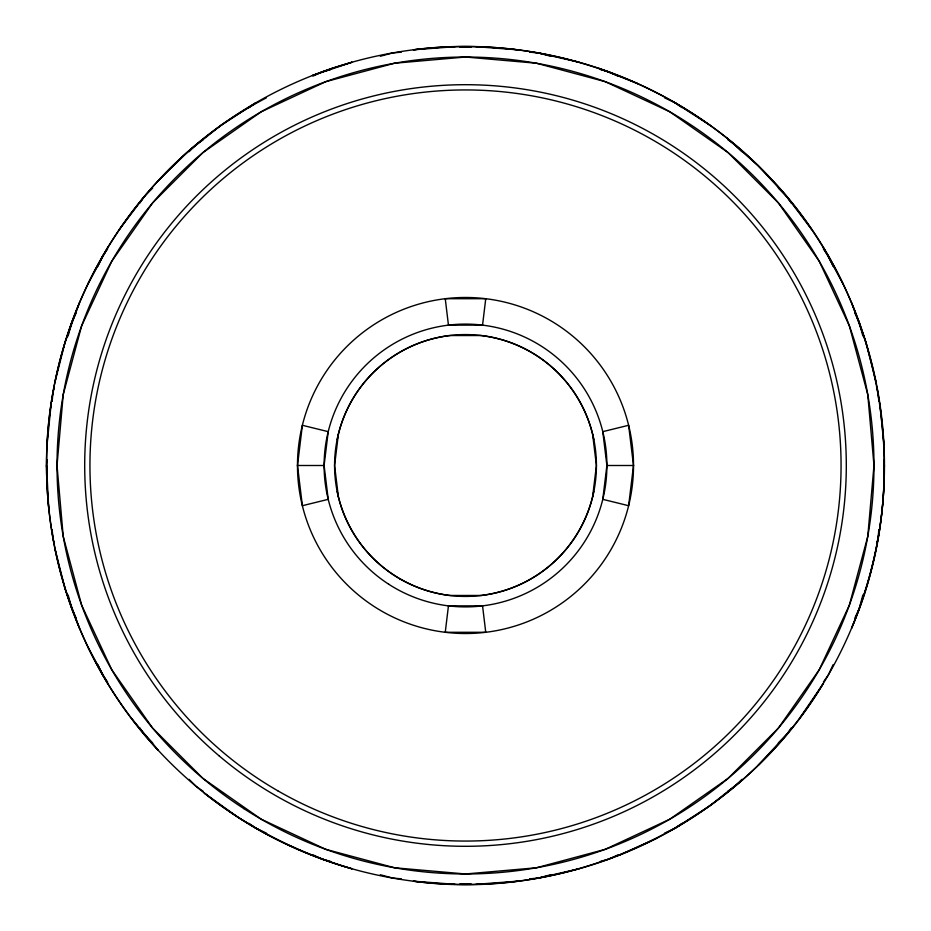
<?xml version="1.0" encoding="UTF-8"?>
<svg xmlns="http://www.w3.org/2000/svg" width="931" height="931" viewBox="0 0 931 931"><rect width="100%" height="100%" fill="white"/><g stroke="black" fill="none" stroke-linecap="round" stroke-linejoin="round"><path stroke-width="1.4" d="M131.539 718.464L158.386 750.456C67.544 653.702 27.79 512.411 54.859 382.49C78.844 262.833 157.548 153.918 266.406 97.836M883.95 459.798C885.753 517.368 873.546 575.114 851.551 628.239C915.778 480.221 883.472 297.559 772.614 180.544C682.923 82.719 544.996 32.515 413.411 49.797L455.05 46.678M48.633 507.209L46.55 465.5L47.05 459.798M52.171 401.308L52.916 392.754L54.394 387.215M878.829 529.692L878.084 538.246L876.606 543.785M883.95 471.202L884.45 465.5A418.95 418.95 0 0 0 256.025 102.678L220.938 125.336L188.283 151.381L158.386 180.544M47.074 444.622L51.228 403.053M297.489 465.5L302.377 425.292L328.212 431.658L324.104 465.5L328.212 499.342L302.377 505.708L297.489 465.5L324.104 465.5M593.827 439.56L592.616 434.172A130.922 130.922 0 0 0 481.28 335.532L449.72 335.532A130.922 130.922 0 0 0 338.384 434.172L334.578 465.5L338.384 496.828A130.922 130.922 0 0 0 449.72 595.468L481.28 595.468A130.922 130.922 0 0 0 592.616 496.828L593.827 491.44M592.616 496.828L596.422 465.5L592.616 434.172M606.896 465.5L602.788 499.342L628.623 505.708L633.511 465.5L628.623 425.292L602.788 431.658L606.896 465.5L633.511 465.5A168.011 168.011 0 0 0 381.489 319.996A168.011 168.011 0 0 0 381.489 611.004A168.011 168.011 0 0 0 633.511 465.5M337.173 439.56L338.384 434.172M54.859 382.49L65.158 342.014L79.449 302.761M68.114 336.044L71.815 322.207L76.051 313.13M862.886 594.956L859.185 608.793L854.949 617.87M97.836 266.406L102.678 256.025L107.612 248.984M833.164 664.594L828.322 674.975L823.388 682.016M88.038 283.722L108.019 247.041M799.461 718.464L822.981 683.959C740.436 822.387 573.112 902.965 413.411 881.203L455.05 884.322M139.638 203.237L144.561 196.208L152.661 188.109M758.032 765.41L786.439 734.792L791.362 727.763M119.343 229.492L144.561 196.208M189.121 151.648L196.208 144.561L203.237 139.638M741.879 779.352L734.792 786.439L727.763 791.362M778.339 742.891L786.439 734.792M742.717 779.619L710.062 805.664L674.975 828.322L664.594 833.164M248.984 107.612L256.025 102.678A418.95 418.95 0 0 0 256.025 828.322C286.236 845.639 318.53 859.255 352.034 868.786C298.618 853.087 247.925 827.74 204.285 793.049L238.196 817.43L256.025 828.322L266.406 833.164M674.975 828.322L682.016 823.388M313.13 76.051L322.207 71.815L330.505 69.592M617.87 854.949L608.793 859.185L600.495 861.408M618.556 855.484L656.634 838.307M380.302 56.256L392.754 52.916L401.308 52.171M529.692 878.829L538.246 878.084L550.698 874.744M538.246 878.084L578.966 868.786M459.798 47.05L471.202 47.05M471.202 883.95L459.798 883.95M475.95 884.322L517.589 881.203M475.95 46.678L517.589 49.797M529.692 52.171L538.246 52.916L578.966 62.214M401.308 878.829L392.754 878.084L380.302 874.744M538.246 52.916L550.698 56.256M600.495 69.592L608.793 71.815L617.87 76.051M330.505 861.408L322.207 859.185L313.13 854.949M598.936 68.37L637.805 83.627M664.594 97.836L674.975 102.678L710.062 125.336M674.975 102.678L682.016 107.612M727.763 139.638L734.792 144.561L741.879 151.648M203.237 791.362L196.208 786.439L189.121 779.352M248.984 823.388L256.025 828.322A418.95 418.95 0 0 0 884.45 465.5M726.715 137.951L758.032 165.59L786.439 196.208L811.657 229.492M778.339 188.109L786.439 196.208L791.362 203.237M152.661 742.891L144.561 734.792L139.638 727.763M823.388 248.984L828.322 256.025L833.164 266.406M107.612 682.016L102.678 674.975L97.836 664.594M822.981 247.041L842.962 283.722M88.038 647.278L108.019 683.959M854.949 313.13L859.185 322.207L862.886 336.044M76.051 617.87L71.815 608.793L68.114 594.956M851.551 302.761L865.842 342.014L876.141 382.49M79.449 628.239L65.158 588.986L54.859 548.51M876.606 387.215L878.084 392.754L878.829 401.308M54.394 543.785L52.916 538.246L52.171 529.692M337.173 491.44L338.384 496.828M879.772 403.053L883.926 444.622M46.55 465.5L47.05 471.202M63.227 394.569L57.024 465.5L63.227 536.431L81.66 605.208L111.755 669.738L152.591 728.065L202.935 778.409L261.262 819.245L325.792 849.34L394.569 867.773L465.5 873.976L536.431 867.773L605.208 849.34L669.738 819.245L728.065 778.409L778.409 728.065L819.245 669.738L849.34 605.208L867.773 536.431L873.976 465.5L867.773 394.569L849.34 325.792L819.245 261.262L778.409 202.935L728.065 152.591L669.738 111.755L605.208 81.66L536.431 63.227L465.5 57.024L394.569 63.227L325.792 81.66L261.262 111.755L202.935 152.591L152.591 202.935L111.755 261.262L81.66 325.792L63.227 394.569M448.451 605.86L445.251 632.289L485.749 632.289L482.549 605.86L448.451 605.86M485.749 298.711L482.549 325.14L448.451 325.14L445.251 298.711L485.749 298.711M332.064 68.37L312.444 75.516L352.034 62.214L332.064 68.37M243.887 808.632A408.476 408.476 0 0 0 873.464 485.866A408.476 408.476 0 0 0 279.149 102.014A408.476 408.476 0 0 0 243.887 808.632M219.274 755.984A380.802 380.802 0 0 0 840.181 533.498A380.802 380.802 0 0 0 337.045 107.018A380.802 380.802 0 0 0 219.274 755.984M400.039 578.884A130.922 130.922 0 0 0 596.422 465.5A130.922 130.922 0 0 0 400.039 352.116A130.922 130.922 0 0 0 400.039 578.884M388.786 584.272A141.396 141.396 0 0 0 606.721 472.552A141.396 141.396 0 0 0 400.993 339.675A141.396 141.396 0 0 0 388.786 584.272M277.717 790.745A375.565 375.565 0 0 0 841.065 465.5A375.565 375.565 0 0 0 277.717 140.255A375.565 375.565 0 0 0 277.717 790.745"/></g></svg>
